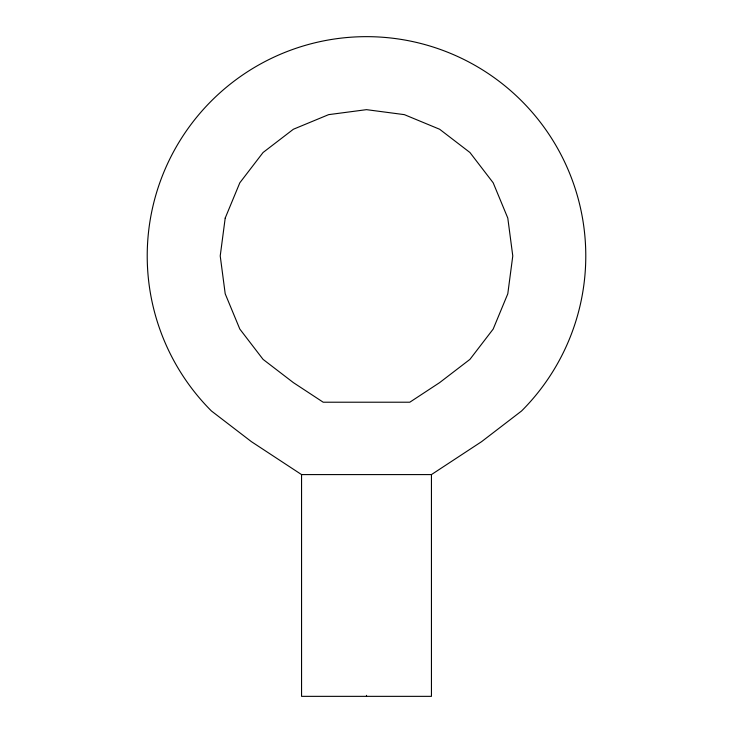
<?xml version="1.0" encoding="UTF-8"?>
<svg xmlns="http://www.w3.org/2000/svg" width="733" height="733" viewBox="0 0 733 733"><rect width="100%" height="100%" fill="white"/><g stroke="black" fill="none" stroke-linecap="round" stroke-linejoin="round"><path stroke-width="1.1" d="M431.444 474.59L481.59 441.66L521.557 410.993A219.286 219.286 0 0 0 521.557 100.879A219.286 219.286 0 0 0 211.443 100.879A219.286 219.286 0 0 0 211.443 410.993L251.41 441.66L301.556 474.59L431.444 474.59L431.444 696.35L301.556 696.35L301.556 474.59M366.5 695.351L366.5 696.35M225.205 218.077L220.221 255.936L225.205 293.796L239.819 329.071L263.065 359.372L293.365 382.617L323.198 402.215L409.802 402.215L439.635 382.617L469.935 359.372L493.181 329.071L507.795 293.796L512.779 255.936L507.795 218.077L493.181 182.792L469.935 152.501L439.635 129.255L404.359 114.641L366.5 109.657L328.641 114.641L293.365 129.255L263.065 152.501L239.819 182.792L225.205 218.077"/></g></svg>
